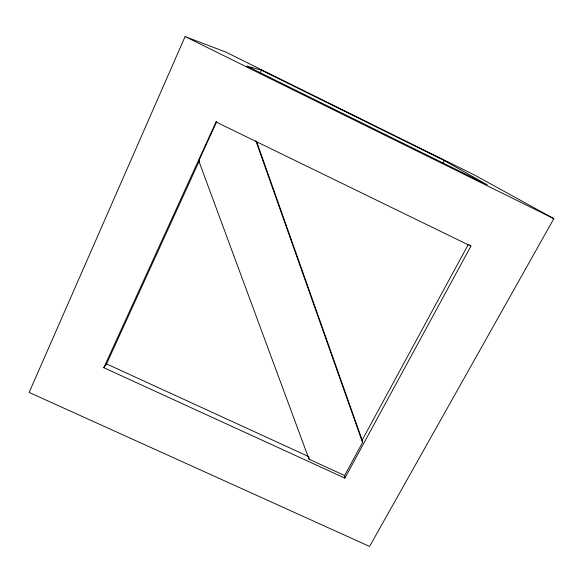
<?xml version="1.0" encoding="UTF-8"?>
<svg xmlns="http://www.w3.org/2000/svg" width="583" height="583" viewBox="0 0 583 583"><rect width="100%" height="100%" fill="white"/><g stroke="black" fill="none" stroke-linecap="round" stroke-linejoin="round"><path stroke-width="0.87" d="M185.102 36.561L29.15 392.446L369.586 546.439L553.85 218.647L474.219 174.878L225.621 52.011L185.102 36.561L553.85 218.647M103.81 367.72L216.016 121.993L216.672 121.709L198.781 160.879L309.048 459.215L344.619 475.509L344.859 478.111L103.81 367.72L106.543 363.901L199.175 161.156M259.909 73.458L261.424 70.186L444.363 160.595L487.286 184.855L246.645 66.003L261.424 70.186M442.723 163.728L444.363 160.595M344.619 475.509L362.539 442.497L362.174 440.121L468.2 244.634M344.859 478.111L470.918 246.113L469.781 244.977M198.781 160.879L199.554 160.325M106.543 363.901L309.041 456.744M216.016 121.993L470.918 246.113M256.513 141.232L362.174 440.121M255.842 140.787L362.539 442.497M309.041 457.568L309.048 459.215"/></g></svg>
